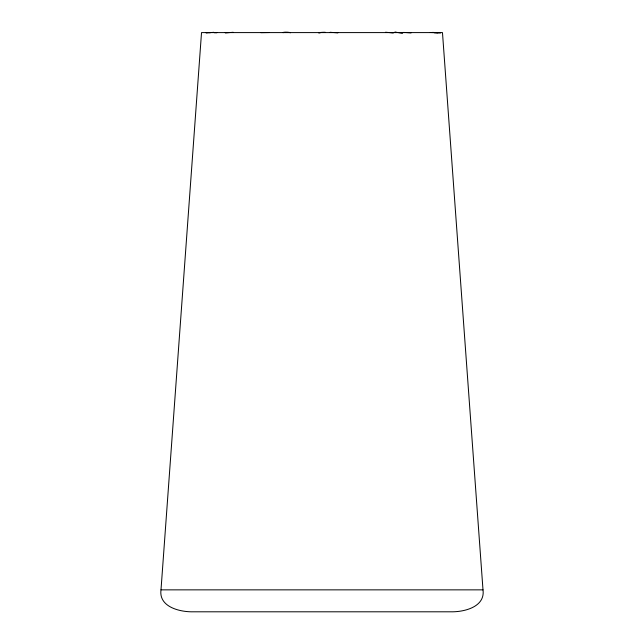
<?xml version="1.0" encoding="UTF-8"?>
<svg xmlns="http://www.w3.org/2000/svg" width="644" height="644" viewBox="0 0 644 644"><rect width="100%" height="100%" fill="white"/><g stroke="black" fill="none" stroke-linecap="round" stroke-linejoin="round"><path stroke-width="0.97" d="M161 589.856L201.524 32.594L442.476 32.594L483 589.856C485.407 607.026 463.994 612.106 450.776 611.8L193.224 611.8C180.006 612.106 158.593 607.026 161 589.856L483 589.856M290.307 32.812C290.042 32.023 282.265 31.886 283.167 32.707M325.55 32.498C326.283 31.806 314.175 32.868 320.14 32.884M434.185 32.667L438.153 32.699L430.321 32.514M434.137 32.594L440.641 32.78L432.631 32.401L433.291 32.522M398.354 32.594L402.653 32.981L394.764 32.2L397.155 32.474M330.042 32.385L337.971 32.699L330.042 32.385M225.328 32.747L233.241 32.377L225.328 32.747M385.466 32.345L393.371 32.772L385.466 32.345M260.828 32.594L268.701 32.53L260.828 32.594M206.08 32.764L213.872 32.393L206.08 32.764M403.603 32.441L411.162 32.731L403.603 32.441M209.147 32.562L210.612 32.578L209.147 32.562M216.996 32.619L214.219 32.611L216.996 32.619"/></g></svg>
